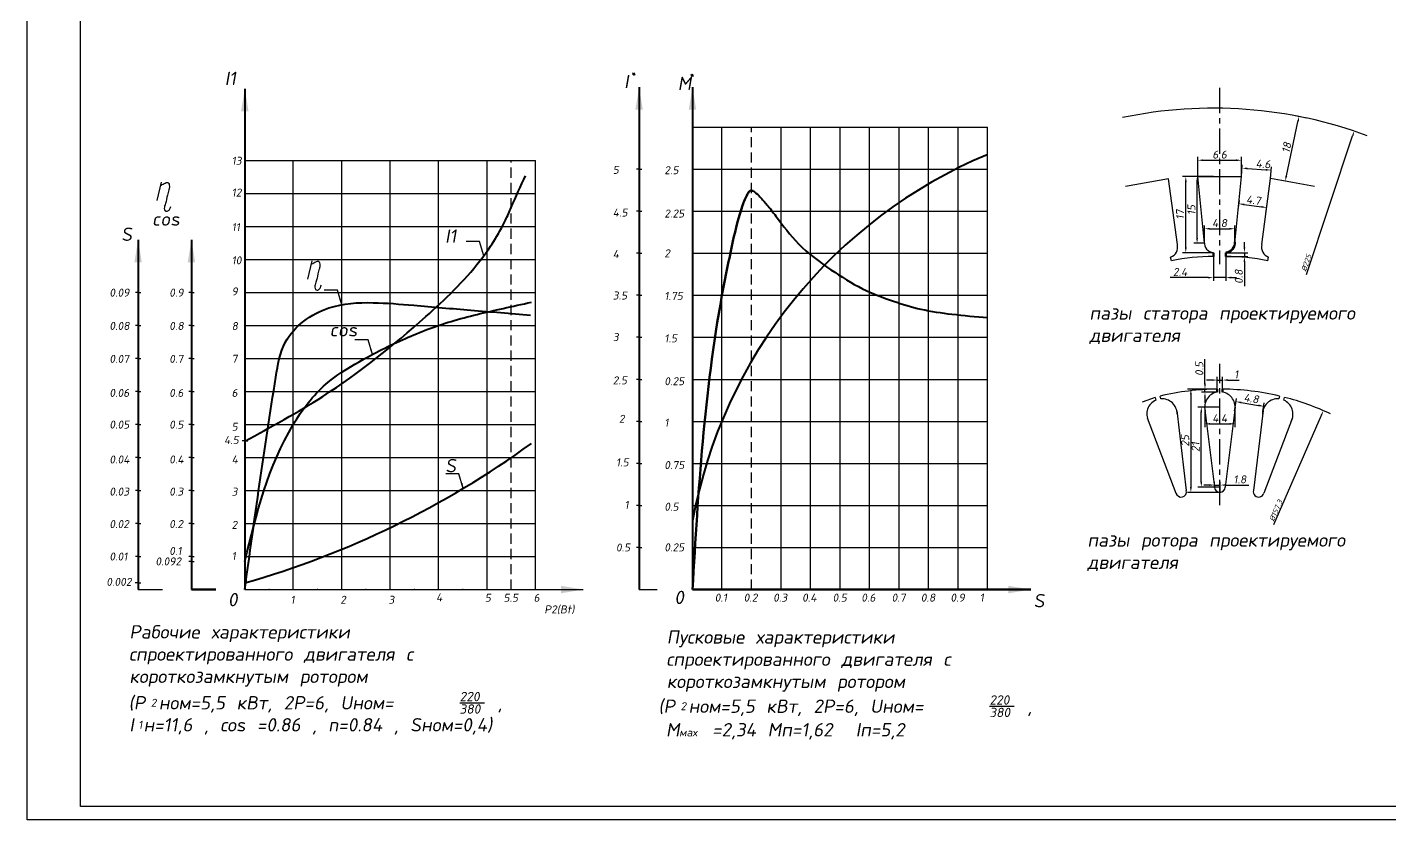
# Model space of a CAD drawing. Header units: millimetres. Extents: x 4613 to 5454, y 1424 to 2018.
# Drawn here: x 4613 to 5124, y 1424 to 1721 of the extents above; entities that cross this region are included whole.
import ezdxf

# ---------------------------------------------------------------- set-up
doc = ezdxf.new("R2010")
doc.units = ezdxf.units.MM
doc.header["$LTSCALE"] = 0.3
doc.linetypes.add('CENTER', pattern=[50.8, 31.75, -6.35, 6.35, -6.35])
doc.linetypes.add('DASHED', pattern=[19.05, 12.7, -6.35])
for name, color, linetype in [('1', 1, 'CENTER'), ('1a', 1, 'Continuous'), ('2', 2, 'Continuous'), ('Ротор', 7, 'Continuous'), ('Статор', 7, 'Continuous')]:
    doc.layers.add(name, color=color, linetype=linetype)
doc.styles.add('1', font='txt.shx', dxfattribs={"oblique": 10, "height": 3})
doc.dimstyles.new('1a', dxfattribs={"dimtxt": 2, "dimasz": 2, "dimexe": 1.25, "dimexo": 0, "dimtad": 1, "dimdec": 1, "dimtxsty": '1', "dimcen": 2.5, "dimclrt": 256, "dimadec": 1, "dimazin": 0, "dimtfac": 1, "dimtdec": 1, "dimtmove": 0, "dimatfit": 3, "dimfxl": 0, "dimarcsym": 0})

# ---------------------------------------------------------------- blocks, each defined once
blk = doc.blocks.new('*D4')
at = {"color": 0, "lineweight": -2}
for p, q in [((5084.98, 1665.54), (5089.32, 1685.82)), ((5092.49, 1687.19), (5088.51, 1688.03)), ((5087.32, 1663), (5083.34, 1663.84))]:
    blk.add_line(p, q, dxfattribs=at)
at = {"color": 0}
for points in [[(5088.99, 1685.89), (5089.64, 1685.75), (5089.73, 1687.77)], [(5084.66, 1665.61), (5085.31, 1665.47), (5084.57, 1663.58)]]:
    blk.add_solid(points, dxfattribs=at)
at = {"layer": 'Defpoints', "color": 0}
for p in [(5089.73, 1687.77), (5092.49, 1687.19), (5087.32, 1663)]:
    blk.add_point(p, dxfattribs=at)
at = {"insert": (5085.07, 1676.12), "char_height": 3, "attachment_point": 5, "rotation": 77.9407, "style": '1'}
blk.add_mtext('18', dxfattribs=at)
blk = doc.blocks.new('*D1')
at = {"color": 0, "lineweight": -2}
for p, q in [((5068.15, 1665.24), (5068.46, 1669.66)), ((5070.37, 1668.28), (5077.28, 1667.8)), ((5079.06, 1664.49), (5079.37, 1668.91))]:
    blk.add_line(p, q, dxfattribs=at)
at = {"color": 0}
for points in [[(5070.39, 1668.61), (5070.34, 1667.94), (5068.37, 1668.41)], [(5077.31, 1668.13), (5077.26, 1667.47), (5079.28, 1667.66)]]:
    blk.add_solid(points, dxfattribs=at)
at = {"layer": 'Defpoints', "color": 0}
for p in [(5068.15, 1665.24), (5079.28, 1667.66), (5079.06, 1664.49)]:
    blk.add_point(p, dxfattribs=at)
at = {"insert": (5076.28, 1670), "char_height": 3, "attachment_point": 5, "rotation": 356.0695, "style": '1'}
blk.add_mtext('4.6', dxfattribs=at)
blk = doc.blocks.new('*D5')
at = {"color": 0, "lineweight": -2}
for p, q in [((5066.9, 1652.74), (5067.37, 1656.27)), ((5069.19, 1654.77), (5075.65, 1653.91)), ((5077.33, 1651.36), (5077.79, 1654.89))]:
    blk.add_line(p, q, dxfattribs=at)
at = {"color": 0}
for points in [[(5069.23, 1655.1), (5069.14, 1654.44), (5067.2, 1655.03)], [(5075.69, 1654.24), (5075.6, 1653.58), (5077.63, 1653.65)]]:
    blk.add_solid(points, dxfattribs=at)
at = {"layer": 'Defpoints', "color": 0}
for p in [(5066.9, 1652.74), (5077.33, 1651.36), (5077.63, 1653.65)]:
    blk.add_point(p, dxfattribs=at)
at = {"insert": (5072.69, 1656.45), "char_height": 3, "attachment_point": 5, "rotation": 352.4722, "style": '1'}
blk.add_mtext('4.7', dxfattribs=at)
blk = doc.blocks.new('*D6')
at = {"color": 0, "lineweight": -2}
for p, q in [((5057.61, 1635.27), (5057.61, 1626.14)), ((5062.3, 1635.27), (5062.3, 1626.14)), ((5055.61, 1627.39), (5041.48, 1627.39)), ((5062.3, 1627.39), (5057.61, 1627.39)), ((5064.3, 1627.39), (5066.3, 1627.39))]:
    blk.add_line(p, q, dxfattribs=at)
at = {"color": 0}
for points in [[(5055.61, 1627.72), (5055.61, 1627.06), (5057.61, 1627.39)], [(5064.3, 1627.72), (5064.3, 1627.06), (5062.3, 1627.39)]]:
    blk.add_solid(points, dxfattribs=at)
at = {"layer": 'Defpoints', "color": 0}
for p in [(5057.61, 1635.27), (5062.3, 1635.27), (5062.3, 1627.39)]:
    blk.add_point(p, dxfattribs=at)
at = {"insert": (5045.19, 1629.52), "char_height": 3, "attachment_point": 5, "style": '1'}
blk.add_mtext('2.4', dxfattribs=at)
blk = doc.blocks.new('*D7')
at = {"color": 0, "lineweight": -2}
for p, q in [((5069.26, 1638.72), (5069.26, 1640.72)), ((5062.3, 1636.72), (5070.51, 1636.72)), ((5062.31, 1635.27), (5070.51, 1635.27)), ((5069.26, 1636.72), (5069.26, 1635.27)), ((5069.26, 1633.27), (5069.26, 1624.17))]:
    blk.add_line(p, q, dxfattribs=at)
at = {"color": 0}
for points in [[(5068.93, 1638.72), (5069.6, 1638.72), (5069.26, 1636.72)], [(5068.93, 1633.27), (5069.6, 1633.27), (5069.26, 1635.27)]]:
    blk.add_solid(points, dxfattribs=at)
at = {"layer": 'Defpoints', "color": 0}
for p in [(5062.3, 1636.72), (5062.31, 1635.27), (5069.26, 1635.27)]:
    blk.add_point(p, dxfattribs=at)
at = {"insert": (5067.14, 1627.72), "char_height": 3, "attachment_point": 5, "rotation": 90, "style": '1'}
blk.add_mtext('0.8', dxfattribs=at)
blk = doc.blocks.new('*D8')
at = {"color": 0, "lineweight": -2}
for p, q in [((5054.26, 1640.23), (5054.26, 1646.94)), ((5056.26, 1645.69), (5063.65, 1645.69)), ((5065.65, 1640.23), (5065.65, 1646.94))]:
    blk.add_line(p, q, dxfattribs=at)
at = {"color": 0}
for points in [[(5056.26, 1646.03), (5056.26, 1645.36), (5054.26, 1645.69)], [(5063.65, 1646.03), (5063.65, 1645.36), (5065.65, 1645.69)]]:
    blk.add_solid(points, dxfattribs=at)
at = {"layer": 'Defpoints', "color": 0}
for p in [(5065.65, 1645.69), (5054.26, 1640.23), (5065.65, 1640.23)]:
    blk.add_point(p, dxfattribs=at)
at = {"insert": (5059.95, 1647.82), "char_height": 3, "attachment_point": 5, "style": '1'}
blk.add_mtext('4.8', dxfattribs=at)
blk = doc.blocks.new('*D9')
at = {"color": 0, "lineweight": -2}
for p, q in [((5051.51, 1665.24), (5050.26, 1665.24)), ((5051.51, 1642.23), (5051.51, 1663.24)), ((5054.26, 1640.23), (5050.26, 1640.23))]:
    blk.add_line(p, q, dxfattribs=at)
at = {"color": 0}
for points in [[(5051.18, 1663.24), (5051.85, 1663.24), (5051.51, 1665.24)], [(5051.18, 1642.23), (5051.85, 1642.23), (5051.51, 1640.23)]]:
    blk.add_solid(points, dxfattribs=at)
at = {"layer": 'Defpoints', "color": 0}
for p in [(5051.51, 1665.24), (5051.51, 1665.24), (5054.26, 1640.23)]:
    blk.add_point(p, dxfattribs=at)
at = {"insert": (5049.39, 1652.74), "char_height": 3, "attachment_point": 5, "rotation": 90, "style": '1'}
blk.add_mtext('15', dxfattribs=at)
blk = doc.blocks.new('*D10')
at = {"color": 0, "lineweight": -2}
for p, q in [((5057.61, 1665.24), (5046.03, 1665.24)), ((5047.28, 1638.72), (5047.28, 1663.24)), ((5057.61, 1636.72), (5046.03, 1636.72))]:
    blk.add_line(p, q, dxfattribs=at)
at = {"color": 0}
for points in [[(5046.95, 1663.24), (5047.62, 1663.24), (5047.28, 1665.24)], [(5046.95, 1638.72), (5047.62, 1638.72), (5047.28, 1636.72)]]:
    blk.add_solid(points, dxfattribs=at)
at = {"layer": 'Defpoints', "color": 0}
for p in [(5047.28, 1665.24), (5057.61, 1665.24), (5057.61, 1636.72)]:
    blk.add_point(p, dxfattribs=at)
at = {"insert": (5045.16, 1650.98), "char_height": 3, "attachment_point": 5, "rotation": 90, "style": '1'}
blk.add_mtext('17', dxfattribs=at)
blk = doc.blocks.new('*D11')
at = {"color": 0, "lineweight": -2}
for p, q in [((5057.05, 1588.99), (5055.05, 1588.99)), ((5059.05, 1585.58), (5059.05, 1590.24)), ((5059.05, 1588.99), (5061.05, 1588.99)), ((5061.05, 1585.58), (5061.05, 1590.24)), ((5063.05, 1588.99), (5067.33, 1588.99))]:
    blk.add_line(p, q, dxfattribs=at)
at = {"color": 0}
for points in [[(5057.05, 1589.32), (5057.05, 1588.66), (5059.05, 1588.99)], [(5063.05, 1589.32), (5063.05, 1588.66), (5061.05, 1588.99)]]:
    blk.add_solid(points, dxfattribs=at)
at = {"layer": 'Defpoints', "color": 0}
for p in [(5061.05, 1588.99), (5059.05, 1585.58), (5061.05, 1585.58)]:
    blk.add_point(p, dxfattribs=at)
at = {"insert": (5066.19, 1591.11), "char_height": 3, "attachment_point": 5, "style": '1'}
blk.add_mtext('1', dxfattribs=at)
blk = doc.blocks.new('*D2')
at = {"color": 0, "lineweight": -2}
for p, q in [((5065.75, 1578.89), (5066.29, 1582.13)), ((5068.06, 1580.57), (5074.49, 1579.51)), ((5076.14, 1577.18), (5076.67, 1580.42))]:
    blk.add_line(p, q, dxfattribs=at)
at = {"color": 0}
for points in [[(5068.11, 1580.9), (5068, 1580.24), (5066.08, 1580.9)], [(5074.55, 1579.84), (5074.44, 1579.18), (5076.47, 1579.19)]]:
    blk.add_solid(points, dxfattribs=at)
at = {"layer": 'Defpoints', "color": 0}
for p in [(5065.75, 1578.89), (5076.47, 1579.19), (5076.14, 1577.18)]:
    blk.add_point(p, dxfattribs=at)
at = {"insert": (5071.85, 1582.1), "char_height": 3, "attachment_point": 5, "rotation": 350.6494, "style": '1'}
blk.add_mtext('4.8', dxfattribs=at)
blk = doc.blocks.new('*D12')
at = {"color": 0, "lineweight": -2}
for p, q in [((5054.38, 1578.39), (5054.38, 1571.32)), ((5065.7, 1578.42), (5065.7, 1571.32)), ((5056.38, 1572.57), (5063.7, 1572.57))]:
    blk.add_line(p, q, dxfattribs=at)
at = {"color": 0}
for points in [[(5056.38, 1572.91), (5056.38, 1572.24), (5054.38, 1572.57)], [(5063.7, 1572.91), (5063.7, 1572.24), (5065.7, 1572.57)]]:
    blk.add_solid(points, dxfattribs=at)
at = {"layer": 'Defpoints', "color": 0}
for p in [(5054.38, 1578.39), (5065.7, 1578.42), (5065.7, 1572.57)]:
    blk.add_point(p, dxfattribs=at)
at = {"insert": (5060.04, 1574.7), "char_height": 3, "attachment_point": 5, "style": '1'}
blk.add_mtext('4.4', dxfattribs=at)
blk = doc.blocks.new('*D13')
at = {"color": 0, "lineweight": -2}
for p, q in [((5056.06, 1549.64), (5054.06, 1549.64)), ((5058.06, 1548.71), (5058.06, 1550.89)), ((5058.06, 1549.64), (5060.2, 1549.64)), ((5060.2, 1546.89), (5060.2, 1550.89)), ((5062.2, 1549.64), (5070.89, 1549.64))]:
    blk.add_line(p, q, dxfattribs=at)
at = {"color": 0}
for points in [[(5056.06, 1549.98), (5056.06, 1549.31), (5058.06, 1549.64)], [(5062.2, 1549.98), (5062.2, 1549.31), (5060.2, 1549.64)]]:
    blk.add_solid(points, dxfattribs=at)
at = {"layer": 'Defpoints', "color": 0}
for p in [(5058.06, 1549.64), (5058.06, 1548.71), (5060.2, 1546.89)]:
    blk.add_point(p, dxfattribs=at)
at = {"insert": (5067.55, 1551.77), "char_height": 3, "attachment_point": 5, "style": '1'}
blk.add_mtext('1.8', dxfattribs=at)
blk = doc.blocks.new('*D14')
at = {"color": 0, "lineweight": -2}
for p, q in [((5054.47, 1587.58), (5054.47, 1596.77)), ((5059.04, 1585.58), (5053.22, 1585.58)), ((5059.05, 1584.5), (5053.22, 1584.5)), ((5054.47, 1584.5), (5054.47, 1585.58)), ((5054.47, 1582.5), (5054.47, 1580.5))]:
    blk.add_line(p, q, dxfattribs=at)
at = {"color": 0}
for points in [[(5054.14, 1587.58), (5054.8, 1587.58), (5054.47, 1585.58)], [(5054.14, 1582.5), (5054.8, 1582.5), (5054.47, 1584.5)]]:
    blk.add_solid(points, dxfattribs=at)
at = {"layer": 'Defpoints', "color": 0}
for p in [(5054.47, 1585.58), (5059.04, 1585.58), (5059.05, 1584.5)]:
    blk.add_point(p, dxfattribs=at)
at = {"insert": (5052.35, 1593.18), "char_height": 3, "attachment_point": 5, "rotation": 90, "style": '1'}
blk.add_mtext('0.5', dxfattribs=at)
blk = doc.blocks.new('*D15')
at = {"color": 0, "lineweight": -2}
for p, q in [((5059.04, 1585.58), (5047.93, 1585.58)), ((5049.18, 1583.58), (5049.18, 1548.89)), ((5058.66, 1546.89), (5047.93, 1546.89))]:
    blk.add_line(p, q, dxfattribs=at)
at = {"color": 0}
for points in [[(5048.85, 1583.58), (5049.51, 1583.58), (5049.18, 1585.58)], [(5048.85, 1548.89), (5049.51, 1548.89), (5049.18, 1546.89)]]:
    blk.add_solid(points, dxfattribs=at)
at = {"layer": 'Defpoints', "color": 0}
for p in [(5059.04, 1585.58), (5049.18, 1546.89), (5058.66, 1546.89)]:
    blk.add_point(p, dxfattribs=at)
at = {"insert": (5047.05, 1566.24), "char_height": 3, "attachment_point": 5, "rotation": 90, "style": '1'}
blk.add_mtext('25', dxfattribs=at)
blk = doc.blocks.new('*D16')
at = {"color": 0, "lineweight": -2}
for p, q in [((5060.05, 1578.89), (5051.83, 1578.89)), ((5053.08, 1550.89), (5053.08, 1576.89)), ((5060.05, 1548.89), (5051.83, 1548.89))]:
    blk.add_line(p, q, dxfattribs=at)
at = {"color": 0}
for points in [[(5052.75, 1576.89), (5053.41, 1576.89), (5053.08, 1578.89)], [(5052.75, 1550.89), (5053.41, 1550.89), (5053.08, 1548.89)]]:
    blk.add_solid(points, dxfattribs=at)
at = {"layer": 'Defpoints', "color": 0}
for p in [(5053.08, 1578.89), (5060.05, 1578.89), (5060.05, 1548.89)]:
    blk.add_point(p, dxfattribs=at)
at = {"insert": (5050.95, 1563.89), "char_height": 3, "attachment_point": 5, "rotation": 90, "style": '1'}
blk.add_mtext('21', dxfattribs=at)
blk = doc.blocks.new('*D3')
at = {"color": 0, "lineweight": -2}
for p, q in [((5051.75, 1665.24), (5051.75, 1672.62)), ((5053.75, 1671.37), (5066.15, 1671.37)), ((5068.15, 1665.24), (5068.15, 1672.62))]:
    blk.add_line(p, q, dxfattribs=at)
at = {"color": 0}
for points in [[(5053.75, 1671.7), (5053.75, 1671.04), (5051.75, 1671.37)], [(5066.15, 1671.7), (5066.15, 1671.04), (5068.15, 1671.37)]]:
    blk.add_solid(points, dxfattribs=at)
at = {"layer": 'Defpoints', "color": 0}
for p in [(5068.15, 1671.37), (5051.75, 1665.24), (5068.15, 1665.24)]:
    blk.add_point(p, dxfattribs=at)
at = {"insert": (5059.95, 1673.49), "char_height": 3, "attachment_point": 5, "style": '1'}
blk.add_mtext('6.6', dxfattribs=at)

msp = doc.modelspace()

# ---------------------------------------------------------------- linework, layer by layer
for p, q in [((4613, 1424.21), (4613, 2018.21)), ((4613, 1424.21), (4613, 2018.21)), ((4633, 1429.21), (4633, 2013.21)), ((4839.83, 1704.09), (4840.87, 1703.36)), ((4839.83, 1703.65), (4840.76, 1703.78)), ((4840.63, 1704.12), (4839.99, 1703.21)), ((4840.27, 1704.17), (4840.45, 1703.22)), ((4861.73, 1703.59), (4862.77, 1702.86)), ((4861.73, 1703.15), (4862.66, 1703.28)), ((4862.53, 1703.62), (4861.89, 1702.71)), ((4862.17, 1703.66), (4862.35, 1702.71)), ((5092.49, 1628.54), (5109.83, 1680.52)), ((4842.36, 1668.04), (4841.36, 1668.04)), ((4842.36, 1668.04), (4843.43, 1668.04)), ((4842.36, 1510.48), (4842.36, 1665.59)), ((4862.36, 1510.48), (4862.36, 1668.04)), ((4663.26, 1663.19), (4661.57, 1656.27)), ((4842.36, 1652.28), (4841.36, 1652.28)), ((4842.36, 1652.28), (4843.43, 1652.28)), ((4842.36, 1636.53), (4841.36, 1636.53)), ((4842.36, 1636.53), (4843.43, 1636.53)), ((4719.69, 1633.67), (4718, 1626.75)), ((4654.55, 1621.84), (4653.56, 1621.84)), ((4654.55, 1621.84), (4655.63, 1621.84)), ((4674.55, 1621.84), (4673.56, 1621.84)), ((4674.55, 1621.84), (4675.63, 1621.84)), ((4842.36, 1620.77), (4841.36, 1620.77)), ((4842.36, 1620.77), (4843.43, 1620.77)), ((4654.55, 1609.47), (4653.56, 1609.47)), ((4654.55, 1609.47), (4655.63, 1609.47)), ((4674.55, 1609.47), (4673.56, 1609.47)), ((4674.55, 1609.47), (4675.63, 1609.47)), ((4842.36, 1605.02), (4841.36, 1605.02)), ((4842.36, 1605.02), (4843.43, 1605.02)), ((4654.55, 1597.09), (4653.56, 1597.09)), ((4654.55, 1597.09), (4655.63, 1597.09)), ((4674.55, 1597.09), (4673.56, 1597.09)), ((4674.55, 1597.09), (4675.63, 1597.09)), ((4842.36, 1589.26), (4841.36, 1589.26)), ((4842.36, 1589.26), (4843.43, 1589.26)), ((4654.55, 1584.72), (4653.56, 1584.72)), ((4654.55, 1584.72), (4655.63, 1584.72)), ((4674.55, 1584.72), (4673.56, 1584.72)), ((4674.55, 1584.72), (4675.63, 1584.72)), ((4842.36, 1573.5), (4841.36, 1573.5)), ((4842.36, 1573.5), (4843.43, 1573.5)), ((5080.3, 1534.81), (5098.11, 1575.82)), ((4654.55, 1572.35), (4653.56, 1572.35)), ((4654.55, 1572.35), (4655.63, 1572.35)), ((4674.55, 1572.35), (4673.56, 1572.35)), ((4674.55, 1572.35), (4675.63, 1572.35)), ((4694.55, 1572.35), (4694.55, 1559.97)), ((4694.55, 1566.16), (4693.55, 1566.16)), ((4694.55, 1566.16), (4695.63, 1566.16)), ((4654.55, 1559.97), (4653.56, 1559.97)), ((4654.55, 1559.97), (4655.63, 1559.97)), ((4674.55, 1559.97), (4673.56, 1559.97)), ((4674.55, 1559.97), (4675.63, 1559.97)), ((4842.36, 1557.75), (4841.36, 1557.75)), ((4842.36, 1557.75), (4843.43, 1557.75)), ((4654.55, 1547.6), (4653.56, 1547.6)), ((4654.55, 1547.6), (4655.63, 1547.6)), ((4674.55, 1547.6), (4673.56, 1547.6)), ((4674.55, 1547.6), (4675.63, 1547.6)), ((5060.05, 1546.89), (5057.78, 1546.89)), ((4842.36, 1541.99), (4841.36, 1541.99)), ((4842.36, 1541.99), (4843.43, 1541.99)), ((4654.55, 1535.23), (4653.56, 1535.23)), ((4654.55, 1535.23), (4655.63, 1535.23)), ((4674.55, 1535.23), (4673.56, 1535.23)), ((4674.55, 1535.23), (4675.63, 1535.23)), ((4654.55, 1522.85), (4653.56, 1522.85)), ((4654.55, 1522.85), (4655.63, 1522.85)), ((4654.55, 1522.85), (4654.55, 1510.48)), ((4674.55, 1522.85), (4673.56, 1522.85)), ((4674.55, 1522.85), (4675.63, 1522.85)), ((4842.36, 1526.24), (4841.36, 1526.24)), ((4842.36, 1526.24), (4843.43, 1526.24)), ((4674.55, 1520.94), (4673.56, 1520.94)), ((4674.55, 1520.94), (4675.63, 1520.94)), ((4654.55, 1512.96), (4653.49, 1512.96)), ((4654.55, 1512.96), (4655.62, 1512.96)), ((4654.55, 1510.48), (4663.66, 1510.48)), ((4694.55, 1510.48), (4821.42, 1510.48)), ((4694.55, 1510.48), (4703.66, 1510.48)), ((4694.55, 1510.48), (4803.54, 1510.48)), ((4842.36, 1510.48), (4849.09, 1510.48)), ((4862.36, 1510.48), (4871.46, 1510.48)), ((4862.36, 1510.48), (4973.01, 1510.48)), ((4775.11, 1468.04), (4784.38, 1468.04)), ((4973.71, 1466.76), (4982.97, 1466.76)), ((5449, 1429.21), (4633, 1429.21)), ((5454, 1424.21), (4613, 1424.21)), ((5454, 1424.21), (4613, 1424.21))]:
    msp.add_line(p, q)
at = {"lineweight": 40}
for p, q in [((4694.55, 1698.15), (4694.55, 1510.48)), ((4694.55, 1698.15), (4694.55, 1510.48)), ((4842.36, 1698.74), (4842.36, 1510.48)), ((4842.36, 1698.74), (4842.36, 1510.48)), ((4862.36, 1698.74), (4862.36, 1510.48)), ((4862.36, 1698.74), (4862.36, 1510.48)), ((4654.55, 1641.48), (4654.55, 1510.48)), ((4654.55, 1641.48), (4654.55, 1510.48)), ((4674.55, 1641.48), (4674.55, 1510.48)), ((4674.55, 1641.48), (4674.55, 1510.48))]:
    msp.add_line(p, q, dxfattribs=at)
at = {"linetype": 'DASHED'}
for p, q in [((4884.49, 1510.48), (4884.49, 1683.8)), ((4794.46, 1510.48), (4794.46, 1671.33))]:
    msp.add_line(p, q, dxfattribs=at)
at = {"lineweight": 30}
msp.add_line((5051.75, 1665.24), (5068.15, 1665.24), dxfattribs=at)
at = {"lineweight": 60}
for p, q in [((4674.55, 1510.48), (4683.66, 1510.48)), ((4862.36, 1510.48), (4989.22, 1510.48))]:
    msp.add_line(p, q, dxfattribs=at)
at = {"lineweight": 40}
for points in [[(4842.36, 1695.94), (4842.36, 1628.58)], [(4862.36, 1695.94), (4862.36, 1628.58)], [(4694.55, 1695.35), (4694.55, 1628.58)], [(4654.55, 1638.68), (4654.55, 1617.41)], [(4674.55, 1638.68), (4674.55, 1617.41)]]:
    msp.add_lwpolyline(points, dxfattribs=at)
for centre, radius, start, end in [((5044.08, 1503.01), 184.73, 112.6819, 169.6442), ((4600.37, 1842.96), 343.18, 285.929, 305.977)]:
    msp.add_arc(centre, radius, start, end, dxfattribs=at)
at = {"lineweight": 30}
msp.add_arc((5060.05, 1488.19), 97.4, 64.7782, 75.5656, dxfattribs=at)
at = {"lineweight": 40}
for points in [[(4694.55, 1566.11), (4723.8, 1582.88), (4762.37, 1612.76), (4782.7, 1633.67), (4792.27, 1648.9), (4794.41, 1653.67), (4799.77, 1665.58)], [(4884.9, 1659.96), (4885.63, 1659.48), (4887.66, 1657.63), (4890.29, 1654.65), (4893.6, 1650.46), (4902.09, 1640.08), (4914.27, 1630.35), (4926.07, 1623.24), (4937.68, 1618.56), (4947.98, 1615.56), (4959.6, 1613.69), (4973.01, 1612.4)], [(4694.55, 1520.94), (4712.72, 1572.35), (4724.97, 1587.45), (4737.41, 1595.85), (4754.73, 1604.59), (4771.89, 1610.97), (4791.4, 1615.84), (4801.99, 1618.2)], [(4694.55, 1510.48), (4706.19, 1590.09), (4709.82, 1603.26), (4726.07, 1616), (4742.61, 1617.99), (4757.86, 1617), (4779.3, 1615.2), (4801.62, 1613.33)]]:
    msp.add_spline(points, degree=3, dxfattribs=at)
for points in [[(4662.95, 1661.85), (4664.33, 1662.64), (4665.71, 1663.01), (4666.29, 1661.52), (4666.07, 1660.32), (4665.56, 1658.29), (4664.8, 1655.14), (4664.37, 1653.29), (4664.69, 1652.38), (4665.74, 1652.35), (4666.47, 1653.22), (4666.83, 1654.09)], [(4719.38, 1632.33), (4720.76, 1633.13), (4722.14, 1633.49), (4722.72, 1632), (4722.5, 1630.8), (4721.99, 1628.77), (4721.23, 1625.62), (4720.8, 1623.77), (4721.12, 1622.86), (4722.17, 1622.83), (4722.9, 1623.7), (4723.26, 1624.57)]]:
    msp.add_spline(points, degree=3)
at = {"lineweight": 60}
msp.add_spline([(4862.36, 1510.48), (4873.42, 1620.77), (4877.55, 1641.04), (4881.13, 1654.47), (4883.02, 1658.73), (4883.94, 1659.89), (4884.19, 1660.04), (4884.36, 1660.11), (4884.49, 1660.15), (4884.9, 1659.96)], degree=3, dxfattribs=at)
for p in [(4654.55, 1520.38), (4654.55, 1517.9), (4654.55, 1515.43), (4654.55, 1512.96), (4873.42, 1510.48), (4884.49, 1510.48), (4895.55, 1510.48), (4906.62, 1510.48), (4917.68, 1510.48), (4928.75, 1510.48), (4939.81, 1510.48), (4950.88, 1510.48), (4961.95, 1510.48)]:
    msp.add_point(p)
at = {"lineweight": 40}
for points in [[(4693.15, 1689.75), (4694.55, 1698.15), (4695.95, 1689.75)], [(4840.96, 1690.34), (4842.36, 1698.74), (4843.76, 1690.34)], [(4860.96, 1690.34), (4862.36, 1698.74), (4863.76, 1690.34)], [(4653.15, 1633.08), (4654.55, 1641.48), (4655.95, 1633.08)], [(4673.15, 1633.08), (4674.55, 1641.48), (4675.95, 1633.08)]]:
    msp.add_solid(points, dxfattribs=at)
for points in [[(5109.54, 1680.62), (5110.13, 1680.43), (5110.42, 1682.29)], [(5097.82, 1575.94), (5098.39, 1575.69), (5098.85, 1577.53)], [(4813.02, 1511.88), (4821.42, 1510.48), (4813.02, 1509.08)]]:
    msp.add_solid(points)
at = {"lineweight": 60}
msp.add_solid([(4980.82, 1511.88), (4989.22, 1510.48), (4980.82, 1509.08)], dxfattribs=at)
at = {"layer": '1'}
for p, q in [((5059.95, 1698.53), (5059.95, 1632.45)), ((5060.06, 1542.09), (5060.09, 1595.08))]:
    msp.add_line(p, q, dxfattribs=at)
at = {"layer": '1a'}
for p in [(4694.55, 1671.33), (4694.55, 1658.96), (4862.36, 1652.28), (4694.55, 1646.59), (4862.36, 1636.53), (4694.55, 1634.21), (4694.55, 1621.84), (4862.36, 1620.77), (4694.55, 1609.47), (4862.36, 1605.02), (4694.55, 1597.09), (4862.36, 1589.26), (4694.55, 1584.72), (4862.36, 1573.5), (4694.55, 1572.35), (4694.55, 1559.97), (4862.36, 1557.75), (4694.55, 1547.6), (4862.36, 1541.99), (4694.55, 1535.23), (4694.55, 1522.85), (4862.36, 1526.24), (4703.63, 1510.48), (4712.72, 1510.48), (4721.8, 1510.48), (4730.88, 1510.48), (4739.97, 1510.48), (4749.05, 1510.48), (4758.13, 1510.48), (4767.21, 1510.48), (4776.3, 1510.48), (4785.38, 1510.48), (4794.46, 1510.48)]:
    msp.add_point(p, dxfattribs=at)
at = {"layer": '2'}
for p, q in [((4862.36, 1683.8), (4973.01, 1683.8)), ((4873.42, 1510.48), (4873.42, 1683.8)), ((4895.55, 1510.48), (4895.55, 1683.8)), ((4906.62, 1510.48), (4906.62, 1683.8)), ((4917.68, 1510.48), (4917.68, 1683.8)), ((4928.75, 1510.48), (4928.75, 1683.8)), ((4939.81, 1510.48), (4939.81, 1683.8)), ((4950.88, 1510.48), (4950.88, 1683.8)), ((4961.95, 1510.48), (4961.95, 1683.8)), ((4973.01, 1510.48), (4973.01, 1683.8)), ((4694.55, 1671.33), (4803.54, 1671.33)), ((4712.72, 1510.48), (4712.72, 1671.33)), ((4730.88, 1510.48), (4730.88, 1671.33)), ((4749.05, 1510.48), (4749.05, 1671.33)), ((4767.21, 1510.48), (4767.21, 1671.33)), ((4785.38, 1510.48), (4785.38, 1671.33)), ((4803.54, 1510.48), (4803.54, 1671.33)), ((4862.36, 1668.04), (4973.01, 1668.04)), ((4694.55, 1658.96), (4803.54, 1658.96)), ((4862.36, 1652.28), (4973.01, 1652.28)), ((4694.55, 1646.59), (4803.54, 1646.59)), ((4862.36, 1636.53), (4973.01, 1636.53)), ((4694.55, 1634.21), (4803.54, 1634.21)), ((4694.55, 1621.84), (4803.54, 1621.84)), ((4862.36, 1620.77), (4973.01, 1620.77)), ((4694.55, 1609.47), (4803.54, 1609.47)), ((4862.36, 1605.02), (4973.01, 1605.02)), ((4694.55, 1597.09), (4803.54, 1597.09)), ((4862.36, 1589.26), (4973.01, 1589.26)), ((4694.55, 1584.72), (4803.54, 1584.72)), ((4862.36, 1573.5), (4973.01, 1573.5)), ((4694.55, 1572.35), (4803.54, 1572.35)), ((4694.55, 1559.97), (4803.54, 1559.97)), ((4862.36, 1557.75), (4973.01, 1557.75)), ((4694.55, 1547.6), (4803.54, 1547.6)), ((4862.36, 1541.99), (4973.01, 1541.99)), ((4694.55, 1535.23), (4803.54, 1535.23)), ((4694.55, 1522.85), (4803.54, 1522.85)), ((4862.36, 1526.24), (4973.01, 1526.24))]:
    msp.add_line(p, q, dxfattribs=at)
at = {"layer": 'Ротор', "lineweight": 60}
for p, q in [((5059.05, 1585.58), (5059.05, 1584.5)), ((5061.05, 1584.5), (5061.05, 1585.58))]:
    msp.add_line(p, q, dxfattribs=at)
at = {"layer": 'Ротор', "lineweight": 30}
for p, q in [((5035.77, 1582.51), (5030.89, 1580.73)), ((5035.77, 1582.51), (5036.03, 1581.46)), ((5037.98, 1581.94), (5037.72, 1582.99)), ((5054.35, 1578.89), (5058.05, 1548.89)), ((5065.75, 1578.89), (5062.05, 1548.89)), ((5082.39, 1582.99), (5082.13, 1581.94)), ((5084.07, 1581.46), (5084.33, 1582.51)), ((5032.81, 1574.89), (5043.59, 1546.65)), ((5043.88, 1577.62), (5047.47, 1547.6)), ((5076.23, 1577.62), (5072.64, 1547.6)), ((5087.29, 1574.89), (5076.52, 1546.65))]:
    msp.add_line(p, q, dxfattribs=at)
for centre, radius, start, end in [((5060.05, 1488.19), 97.4, 90.5883, 103.2579), ((5060.05, 1578.89), 5.7, 100.1042, 194.0619), ((5060.05, 1488.19), 97.4, 76.7421, 89.4117), ((5060.05, 1578.89), 5.7, 345.9381, 79.8958), ((5038.35, 1576.25), 5.7, 113.9503, 207.9081), ((5038.35, 1576.25), 5.7, 359.7842, 93.742), ((5081.76, 1576.25), 5.7, 86.258, 180.2158), ((5081.76, 1576.25), 5.7, 332.0919, 66.0497), ((5045.53, 1547.13), 2, 193.8462, 13.8462), ((5060.05, 1548.89), 2, 180, 0), ((5074.58, 1547.13), 2, 166.1538, 346.1538)]:
    msp.add_arc(centre, radius, start, end, dxfattribs=at)
at = {"layer": 'Статор', "lineweight": 30}
for p, q in [((5054.26, 1640.23), (5051.75, 1665.24)), ((5065.65, 1640.23), (5068.15, 1665.24)), ((5065.65, 1640.23), (5068.15, 1665.24)), ((5040.77, 1664.35), (5024.62, 1661.5)), ((5044.11, 1639.76), (5040.77, 1664.35)), ((5075.79, 1639.76), (5079.06, 1664.49)), ((5095.57, 1661.5), (5079.06, 1664.49)), ((5041.9, 1633.66), (5041.61, 1635.08)), ((5078.01, 1633.66), (5078.3, 1635.08))]:
    msp.add_line(p, q, dxfattribs=at)
at = {"layer": 'Статор', "lineweight": 60}
for p, q in [((5057.61, 1635.27), (5057.61, 1636.72)), ((5062.3, 1635.27), (5062.3, 1636.72)), ((5062.3, 1635.27), (5062.3, 1636.72))]:
    msp.add_line(p, q, dxfattribs=at)
at = {"layer": 'Статор', "lineweight": 30}
for centre, radius, start, end in [((5057.62, 1524.01), 166.86, 69.7699, 101.7948), ((5040.31, 1638.78), 3.93, 289.3023, 14.3761), ((5058.12, 1640.61), 3.93, 177.3508, 262.4246), ((5061.78, 1640.61), 3.93, 277.5754, 2.6492), ((5079.6, 1638.78), 3.93, 165.6239, 250.6977), ((5057.15, 1562.47), 72.8, 89.6385, 102.0884), ((5062.76, 1562.47), 72.8, 77.9116, 90.3615)]:
    msp.add_arc(centre, radius, start, end, dxfattribs=at)
at = {"layer": 'Статор', "lineweight": 60}
msp.add_arc((5061.84, 1640.6), 3.88, 276.559, 2.8909, dxfattribs=at)

# ---------------------------------------------------------------- texts
at = {"style": '1', "oblique": 10}
for s, height, p in [('I', 5, (4836.74, 1698.39)), ('M', 5, (4856.84, 1697.67)), ('Рабочие характеристики ', 5, (4651.28, 1492.12)), ('Пусковые характеристики ', 5, (4852.71, 1490.21)), ('спроектированного двигателя с ', 5, (4651.13, 1483.79)), ('спроектированного двигателя с ', 5, (4852.57, 1481.88)), ('короткозамкнутым ротором ', 5, (4651.28, 1475.46)), ('короткозамкнутым ротором ', 5, (4852.71, 1473.55)), ('(Р', 5, (4650.99, 1465.54)), ('220', 3.5, (4775.11, 1468.62)), ('2', 3, (4659.32, 1466.54)), ('ном=5,5 кВт, 2Р=6, Uном=', 5, (4662.32, 1465.54)), ('380', 3.5, (4775.06, 1463.96)), (' , ', 5, (4785.03, 1465.54)), ('(Р', 5, (4849.58, 1464.26)), ('2', 3, (4857.91, 1465.26)), ('ном=5,5 кВт, 2Р=6, Uном=', 5, (4860.91, 1464.26)), ('380', 3.5, (4973.66, 1462.67)), ('220', 3.5, (4973.71, 1467.34)), ('I', 5, (4651.28, 1457.29)), ('1', 3, (4654.61, 1458.29)), ('н=11,6 , соs =0.86 , n=0.84 , Sном=0,4)', 5, (4656.61, 1457.29)), (' , ', 5, (4983.62, 1464.26)), ('М', 5, (4852.42, 1455.44)), ('мах', 3, (4857.4, 1455.44)), ('=2,34 Мп=1,62  Iп=5,2 ', 5, (4869.75, 1455.44))]:
    msp.add_text(s, height=height, dxfattribs=at).set_placement(p)
at = {"attachment_point": 1, "style": '1'}
for s, insert, char_height, width in [('I1', (4687.01, 1704.55), 5, 26.9776), ('13', (4689.61, 1672.66), 3, 19.7841), ('5', (4832.49, 1669.27), 3, 8.4554), ('2.5', (4851.82, 1669.13), 3, 8.4554), ('12', (4689.61, 1660.76), 3, 19.7841), ('\\Pcos', (4659.77, 1660.17), 5, 39.7023), ('4.5', (4832.49, 1653.26), 3, 8.4554), ('2.25', (4851.82, 1652.9), 3, 8.4554), ('S', (4648.19, 1646.14), 5, 16.1168), ('11', (4689.61, 1647.79), 3, 19.7841), ('I1', (4769.61, 1645.44), 5, 26.9776), ('10', (4689.61, 1635.35), 3, 19.7841), ('4', (4832.49, 1637.71), 3, 8.4554), ('2', (4851.82, 1637.98), 3, 8.4554), ('0.09', (4643.8, 1623.24), 3, 8.4554), ('0.9', (4666.23, 1623.24), 3, 8.4554), ('9', (4689.61, 1623.71), 3, 19.7841), ('3.5', (4832.49, 1622.17), 3, 8.4554), ('1.75', (4851.82, 1622), 3, 8.4554), ('пазы статора проектируемого двигателя', (5011.16, 1616.62), 5, 121.3994), ('0.08', (4643.8, 1610.78), 3, 8.4554), ('0.8', (4666.23, 1610.78), 3, 8.4554), ('8', (4689.61, 1610.73), 3, 19.7841), ('\\Pcos', (4726.33, 1618.66), 5, 39.7023), ('3', (4832.49, 1606.63), 3, 8.4554), ('1.5', (4851.82, 1606.1), 3, 8.4554), ('0.07', (4643.8, 1598.43), 3, 8.4554), ('0.7', (4666.23, 1598.43), 3, 8.4554), ('7', (4689.61, 1598.48), 3, 19.7841), ('2.5', (4832.49, 1590.38), 3, 8.4554), ('0.25', (4851.82, 1590.05), 3, 8.4554), ('0.06', (4643.8, 1585.68), 3, 8.4554), ('0.6', (4666.23, 1585.68), 3, 8.4554), ('6', (4689.61, 1585.68), 3, 19.7841), ('0.05', (4643.8, 1573.8), 3, 8.4554), ('0.5', (4666.23, 1573.8), 3, 8.4554), ('2', (4834.81, 1575.97), 3, 8.4554), ('1', (4851.82, 1574.49), 3, 8.4554), ('4.5', (4686.76, 1568.02), 3, 19.7841), ('5', (4689.61, 1572.99), 3, 19.7841), ('0.04', (4643.8, 1560.72), 3, 8.4554), ('0.4', (4666.23, 1560.72), 3, 8.4554), ('4', (4689.61, 1560.74), 3, 19.7841), ('S', (4769.65, 1559.41), 5, 16.1168), ('1.5', (4833.7, 1559.63), 3, 8.4554), ('0.75', (4851.82, 1558.63), 3, 8.4554), ('0.03', (4643.8, 1548.69), 3, 8.4554), ('0.3', (4666.23, 1548.69), 3, 8.4554), ('3', (4689.61, 1548.66), 3, 19.7841), ('1', (4836.89, 1543.73), 3, 8.4554), ('0.5', (4851.82, 1543.02), 3, 8.4554), ('0.02', (4643.8, 1536.52), 3, 8.4554), ('0.2', (4666.23, 1536.52), 3, 8.4554), ('2', (4689.61, 1536.23), 3, 19.7841), ('0.5', (4833.68, 1527.74), 3, 8.4554), ('0.25', (4851.82, 1527.8), 3, 8.4554), ('пазы ротора проектируемого двигателя', (5010.4, 1531.54), 5, 121.3994), ('0.01', (4643.8, 1524.35), 3, 8.4554), ('0.092', (4661.06, 1522.53), 3, 8.4554), ('0.1', (4666.23, 1526.45), 3, 8.4554), ('1', (4689.61, 1524.51), 3, 19.7841), ('0.002', (4642.64, 1514.86), 3, 8.4554), ('0', (4688.25, 1509.2), 5, 31.4523), ('1', (4711.67, 1508.14), 3, 19.7841), ('2', (4730.32, 1508.14), 3, 19.7841), ('3', (4748.39, 1508.14), 3, 19.7841), ('4', (4766.28, 1509.09), 3, 19.7841), ('5', (4784.55, 1508.9), 3, 19.7841), ('5.5', (4791.53, 1508.9), 3, 19.7841), ('6', (4802.81, 1508.9), 3, 19.7841), ('0', (4855.58, 1510.04), 5, 31.4523), ('0.1', (4870.71, 1508.95), 3, 8.4554), ('0.2', (4881.56, 1508.95), 3, 8.4554), ('0.3', (4892.62, 1508.95), 3, 8.4554), ('0.4', (4903.47, 1508.95), 3, 8.4554), ('0.5', (4914.89, 1508.95), 3, 8.4554), ('0.6', (4925.64, 1508.95), 3, 8.4554), ('0.7', (4937.01, 1508.95), 3, 8.4554), ('0.8', (4947.96, 1508.95), 3, 8.4554), ('0.9', (4959.07, 1508.95), 3, 8.4554), ('1', (4970.03, 1508.95), 3, 8.4554), ('S', (4990.2, 1508.8), 5, 16.1168), ('P2(Bt)', (4806.83, 1504.54), 3, 16.0892)]:
    msp.add_mtext(s, dxfattribs=dict(at, insert=insert, char_height=char_height, width=width))
at = {"char_height": 2, "attachment_point": 5, "style": '1'}
for s, insert, rotation in [('%%c225', (5092.48, 1632.98), 71.5536), ('%%c157.3', (5081.06, 1540.12), 66.5275)]:
    msp.add_mtext(s, dxfattribs=dict(at, insert=insert, rotation=rotation))

# ---------------------------------------------------------------- dimensions: what is measured, and where the dimension line sits
for p1, p2, distance, text, picture, middle in [((5087.32, 1663), (5092.49, 1687.19), 2.81, '18', '*D4', (5085.07, 1676.12)), ((5066.9, 1652.74), (5077.33, 1651.36), 2.31, '4.7', '*D5', (5072.69, 1656.45))]:
    dim = msp.add_aligned_dim(p1=p1, p2=p2, distance=distance, text=text, dimstyle='1a')
    dim.commit()
    dim.dimension.update_dxf_attribs({"geometry": picture, "text_midpoint": middle})
for base, p1, p2, text, picture, middle in [((5068.15, 1671.37), (5051.75, 1665.24), (5068.15, 1665.24), '6.6', '*D3', (5059.95, 1673.49)), ((5065.65, 1645.69), (5054.26, 1640.23), (5065.65, 1640.23), '4.8', '*D8', (5059.95, 1647.82)), ((5061.05, 1588.99), (5059.05, 1585.58), (5061.05, 1585.58), '1', '*D11', (5066.19, 1591.11)), ((5065.7, 1572.57), (5054.38, 1578.39), (5065.7, 1578.42), '4.4', '*D12', (5060.04, 1574.7))]:
    dim = msp.add_linear_dim(base=base, p1=p1, p2=p2, text=text, dimstyle='1a')
    dim.commit()
    dim.dimension.update_dxf_attribs({"geometry": picture, "text_midpoint": middle})
for base, p1, p2, angle, text, picture, middle, dimtype in [((5079.28, 1667.66), (5068.15, 1665.24), (5079.06, 1664.49), 356.0695, '4.6', '*D1', (5076.13, 1667.88), 161), ((5047.28, 1665.24), (5057.61, 1636.72), (5057.61, 1665.24), 90, '17', '*D10', (5047.28, 1650.98), 160), ((5051.51, 1665.24), (5054.26, 1640.23), (5051.51, 1665.24), 90, '15', '*D9', (5051.51, 1652.74), 160), ((5049.18, 1546.89), (5059.04, 1585.58), (5058.66, 1546.89), 90, '25', '*D15', (5049.18, 1566.24), 160), ((5076.47, 1579.19), (5065.75, 1578.89), (5076.14, 1577.18), 350.6494, '4.8', '*D2', (5071.51, 1580.01), 161)]:
    dim = msp.add_linear_dim(base=base, p1=p1, p2=p2, angle=angle, text=text, dimstyle='1a')
    dim.commit()
    dim.dimension.update_dxf_attribs({"geometry": picture, "text_midpoint": middle, "dimtype": dimtype})
for base, p1, p2, text, picture, middle in [((5069.26, 1635.27), (5062.3, 1636.72), (5062.31, 1635.27), '0.8', '*D7', (5067.14, 1627.72)), ((5054.47, 1585.58), (5059.05, 1584.5), (5059.04, 1585.58), '0.5', '*D14', (5052.35, 1593.18)), ((5053.08, 1578.89), (5060.05, 1548.89), (5060.05, 1578.89), '21', '*D16', (5050.95, 1563.89))]:
    dim = msp.add_linear_dim(base=base, p1=p1, p2=p2, angle=90, text=text, dimstyle='1a')
    dim.commit()
    dim.dimension.update_dxf_attribs({"geometry": picture, "text_midpoint": middle})
for base, p1, p2, text, picture, middle in [((5062.3, 1627.39), (5057.61, 1635.27), (5062.3, 1635.27), '2.4', '*D6', (5045.19, 1627.39)), ((5058.06, 1549.64), (5060.2, 1546.89), (5058.06, 1548.71), '1.8', '*D13', (5067.55, 1549.64))]:
    dim = msp.add_linear_dim(base=base, p1=p1, p2=p2, text=text, dimstyle='1a')
    dim.commit()
    dim.dimension.update_dxf_attribs({"geometry": picture, "text_midpoint": middle, "dimtype": 160})

# ---------------------------------------------------------------- leaders
for points in [[(4784.11, 1635.51), (4782.49, 1640.96), (4777.58, 1640.96)], [(4730.88, 1617.23), (4729.27, 1622.68), (4724.36, 1622.68)], [(4742.38, 1598.58), (4740.76, 1604.03), (4735.85, 1604.03)], [(4776.45, 1548.39), (4774.83, 1553.85), (4769.93, 1553.85)]]:
    msp.add_leader(points, dimstyle='1a', override={"dimgap": 0.625, "dimtad": 0})

doc.saveas('drawing.dxf')
